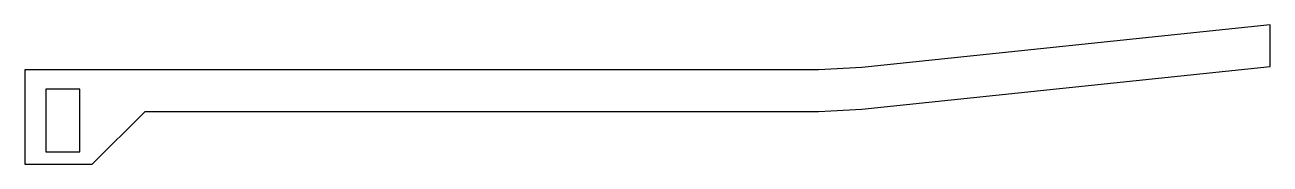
# Model space of a CAD drawing. Header units: millimetres. Extents: x -22.6 to 66.9, y -7.4 to 2.7.
import ezdxf

# ---------------------------------------------------------------- set-up
doc = ezdxf.new("R2010")
doc.units = ezdxf.units.MM
doc.layers.add('BALLAST_WINDOW', color=7, linetype='CONTINUOUS')
doc.layers.add('OUTLINE', color=7, linetype='CONTINUOUS')

msp = doc.modelspace()

# ---------------------------------------------------------------- linework, layer by layer
at = {"layer": 'BALLAST_WINDOW'}
for p, q in [((-18.67883, -2), (-21.12554, -2)), ((-21.12554, -2), (-21.12554, -6.5)), ((-18.67883, -6.5), (-18.67883, -2)), ((-21.12554, -6.5), (-18.67883, -6.5))]:
    msp.add_line(p, q, dxfattribs=at)
at = {"layer": 'OUTLINE'}
for p, q in [((66.93512, 2.65025), (37.56018, -0.43718)), ((66.93512, -0.34975), (66.93512, 2.65025)), ((34.45341, -0.6), (-22.62554, -0.6)), ((-22.62554, -0.6), (-22.62554, -7.4)), ((37.56018, -0.43718), (34.45341, -0.6)), ((37.56018, -3.43718), (66.93512, -0.34975)), ((34.45341, -3.6), (37.56018, -3.43718)), ((-17.77883, -7.4), (-13.97883, -3.6)), ((-13.97883, -3.6), (34.45341, -3.6)), ((-22.62554, -7.4), (-17.77883, -7.4))]:
    msp.add_line(p, q, dxfattribs=at)

doc.saveas('drawing.dxf')
